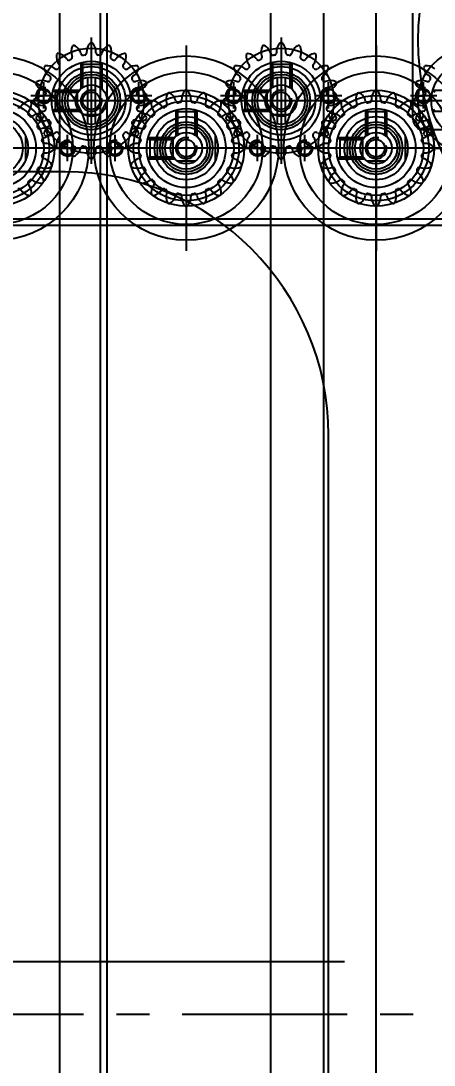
# Model space of a CAD drawing. Header units: inches. Extents: x 0 to 77285, y -118 to 40065.
# Drawn here: x 16804.3 to 16882.6, y 25835.9 to 26034.2 of the extents above; entities that cross this region are included whole.
import ezdxf

# ---------------------------------------------------------------- set-up
doc = ezdxf.new("R2010")
doc.units = ezdxf.units.IN
doc.header["$LTSCALE"] = 5
doc.header["$MEASUREMENT"] = 0
doc.linetypes.add('CENTER', pattern=[2, 1.25, -0.25, 0.25, -0.25])
doc.layers.add('11', color=1, linetype='CENTER')
doc.layers.add('A', color=8, linetype='Continuous')
doc.styles.add('SCI', font='')
doc.styles.get('SCI').set_extended_font_data('Gulim')
doc.dimstyles.new('SCH', dxfattribs={"dimtxt": 2.5, "dimasz": 2, "dimexe": 1.25, "dimexo": 0.625, "dimtad": 1, "dimdec": 8, "dimtxsty": 'SCI', "dimcen": 2.5, "dimclrd": 4, "dimclre": 4, "dimclrt": 7, "dimadec": 8, "dimazin": 2, "dimtfac": 1, "dimtdec": 8, "dimtmove": 0, "dimatfit": 3, "dimfxl": 1, "dimarcsym": 0})

# ---------------------------------------------------------------- blocks, each defined once
blk = doc.blocks.new('A$Cc399747e')
at = {"ltscale": 3}
for p, q in [((471.8, 903.5), (471.8, 95.5)), ((213.79, 281.2), (1040.8, 281.2)), ((213.79, 280), (1040.8, 280)), ((213.79, 280), (1040.8, 280)), ((411.8, 253.5), (411.8, 279.5)), ((447.8, 253.5), (447.8, 279.5)), ((425.3, 269), (425.3, 264)), ((434.3, 269), (434.3, 264)), ((461.3, 269), (461.3, 264)), ((470.3, 269), (470.3, 264)), ((400.8, 266.5), (395.8, 266.5)), ((398.8, 266.5), (424.8, 266.5)), ((427.8, 266.5), (422.8, 266.5)), ((436.8, 266.5), (431.8, 266.5)), ((434.8, 266.5), (460.8, 266.5)), ((463.8, 266.5), (458.8, 266.5)), ((472.8, 266.5), (467.8, 266.5)), ((470.8, 266.5), (496.8, 266.5)), ((429.8, 250), (429.8, 265)), ((465.8, 250), (465.8, 265)), ((306.8, 263), (402.8, 263)), ((404.8, 261), (404.8, 210.2)), ((402.8, 259), (402.8, 254)), ((420.8, 259), (420.8, 254)), ((438.8, 259), (438.8, 254)), ((456.8, 259), (456.8, 254)), ((474.8, 259), (474.8, 254)), ((386.3, 257.5), (401.3, 257.5)), ((405.3, 256.5), (400.3, 256.5)), ((423.3, 256.5), (418.3, 256.5)), ((422.3, 257.5), (437.3, 257.5)), ((441.3, 256.5), (436.3, 256.5)), ((459.3, 256.5), (454.3, 256.5)), ((458.3, 257.5), (473.3, 257.5)), ((477.3, 256.5), (472.3, 256.5))]:
    blk.add_line(p, q, dxfattribs=at)
for p, q in [((421.8, 137), (421.8, 875)), ((411.8, 871.5), (411.8, 140.5)), ((431.8, 140.5), (431.8, 871.5)), ((464.15, 147.5), (464.15, 869.5)), ((462.8, 868.15), (462.8, 148.85)), ((411.8, 247), (411.8, 286)), ((447.8, 247), (447.8, 286)), ((411.8, 254.5), (411.8, 278.5)), ((447.8, 254.5), (447.8, 278.5)), ((406.3, 264.1), (406.3, 268.9)), ((410.14, 269), (413.45, 269)), ((419.03, 268.5), (414.03, 268.5)), ((414.38, 268.15), (414.03, 268.5)), ((414.3, 268.16), (414.3, 264.84)), ((414.38, 268.02), (414.38, 268.15)), ((418.68, 268.15), (414.38, 268.15)), ((417.3, 264.1), (417.3, 268.9)), ((419.03, 268.5), (418.68, 268.15)), ((418.68, 264.85), (418.68, 268.15)), ((429.8, 245.5), (429.8, 269.5)), ((442.3, 264.1), (442.3, 268.9)), ((446.14, 269), (449.45, 269)), ((455.03, 268.5), (450.03, 268.5)), ((450.38, 268.15), (450.03, 268.5)), ((450.3, 268.16), (450.3, 264.84)), ((450.38, 268.02), (450.38, 268.15)), ((454.68, 268.15), (450.38, 268.15)), ((453.3, 264.1), (453.3, 268.9)), ((455.03, 268.5), (454.68, 268.15)), ((454.68, 264.85), (454.68, 268.15)), ((465.8, 245.5), (465.8, 269.5)), ((478.3, 264.1), (478.3, 268.9)), ((392.3, 266.5), (431.3, 266.5)), ((399.8, 266.5), (423.8, 266.5)), ((428.3, 266.5), (467.3, 266.5)), ((435.8, 266.5), (459.8, 266.5)), ((464.3, 266.5), (503.3, 266.5)), ((471.8, 266.5), (495.8, 266.5)), ((409.8, 259.27), (409.8, 264.26)), ((410.15, 263.91), (409.8, 264.26)), ((410.15, 263.91), (410.28, 263.91)), ((410.15, 259.62), (410.15, 263.91)), ((413.32, 263.91), (413.45, 263.91)), ((413.45, 263.91), (413.8, 264.26)), ((413.45, 259.62), (413.45, 263.91)), ((413.8, 259.27), (413.8, 264.26)), ((414.38, 264.85), (414.03, 264.5)), ((419.03, 264.5), (414.03, 264.5)), ((414.38, 264.85), (414.38, 264.98)), ((418.68, 264.85), (414.38, 264.85)), ((419.03, 264.5), (418.68, 264.85)), ((445.8, 259.27), (445.8, 264.26)), ((446.15, 263.91), (445.8, 264.26)), ((446.15, 263.91), (446.28, 263.91)), ((446.15, 259.62), (446.15, 263.91)), ((449.32, 263.91), (449.45, 263.91)), ((449.45, 263.91), (449.8, 264.26)), ((449.45, 259.62), (449.45, 263.91)), ((449.8, 259.27), (449.8, 264.26)), ((450.38, 264.85), (450.03, 264.5)), ((455.03, 264.5), (450.03, 264.5)), ((450.38, 264.85), (450.38, 264.98)), ((454.68, 264.85), (450.38, 264.85)), ((455.03, 264.5), (454.68, 264.85)), ((429.05, 253.06), (429.05, 261.94)), ((429.8, 252), (429.8, 263)), ((430.55, 253.06), (430.55, 261.94)), ((465.05, 253.06), (465.05, 261.94)), ((465.8, 252), (465.8, 263)), ((466.55, 253.06), (466.55, 261.94)), ((431.22, 260.14), (428.37, 260.14)), ((467.22, 260.14), (464.37, 260.14)), ((401.03, 259.5), (396.03, 259.5)), ((401.03, 259.5), (400.68, 259.15)), ((409.8, 259.27), (410.15, 259.62)), ((410.15, 259.62), (413.45, 259.62)), ((413.8, 259.27), (413.45, 259.62)), ((437.03, 259.5), (432.03, 259.5)), ((432.38, 259.15), (432.03, 259.5)), ((432.38, 259.02), (432.38, 259.15)), ((436.68, 259.15), (432.38, 259.15)), ((432.44, 258.92), (432.44, 256.08)), ((437.03, 259.5), (436.68, 259.15)), ((436.68, 255.85), (436.68, 259.15)), ((445.8, 259.27), (446.15, 259.62)), ((446.15, 259.62), (449.45, 259.62)), ((449.8, 259.27), (449.45, 259.62)), ((473.03, 259.5), (468.03, 259.5)), ((468.38, 259.15), (468.03, 259.5)), ((468.38, 259.02), (468.38, 259.15)), ((472.68, 259.15), (468.38, 259.15)), ((468.44, 258.92), (468.44, 256.08)), ((473.03, 259.5), (472.68, 259.15)), ((472.68, 255.85), (472.68, 259.15)), ((381.8, 257.5), (405.8, 257.5)), ((401.03, 255.5), (400.68, 255.85)), ((417.8, 257.5), (441.8, 257.5)), ((424.3, 257.5), (435.3, 257.5)), ((432.38, 255.85), (432.03, 255.5)), ((432.38, 255.85), (432.38, 255.98)), ((436.68, 255.85), (432.38, 255.85)), ((437.03, 255.5), (436.68, 255.85)), ((453.8, 257.5), (477.8, 257.5)), ((460.3, 257.5), (471.3, 257.5)), ((468.38, 255.85), (468.03, 255.5)), ((468.38, 255.85), (468.38, 255.98)), ((472.68, 255.85), (468.38, 255.85)), ((473.03, 255.5), (472.68, 255.85)), ((401.03, 255.5), (396.03, 255.5)), ((427.8, 250.27), (427.8, 255.26)), ((428.15, 254.91), (427.8, 255.26)), ((428.15, 254.91), (428.28, 254.91)), ((428.15, 250.62), (428.15, 254.91)), ((431.32, 254.91), (431.45, 254.91)), ((431.45, 254.91), (431.8, 255.26)), ((431.45, 250.62), (431.45, 254.91)), ((431.8, 250.27), (431.8, 255.26)), ((437.03, 255.5), (432.03, 255.5)), ((463.8, 250.27), (463.8, 255.26)), ((464.15, 254.91), (463.8, 255.26)), ((464.15, 254.91), (464.28, 254.91)), ((464.15, 250.62), (464.15, 254.91)), ((467.32, 254.91), (467.45, 254.91)), ((467.45, 254.91), (467.8, 255.26)), ((467.45, 250.62), (467.45, 254.91)), ((467.8, 250.27), (467.8, 255.26)), ((473.03, 255.5), (468.03, 255.5)), ((427.8, 250.27), (428.15, 250.62)), ((428.15, 250.62), (431.45, 250.62)), ((431.8, 250.27), (431.45, 250.62)), ((463.8, 250.27), (464.15, 250.62)), ((464.15, 250.62), (467.45, 250.62)), ((467.8, 250.27), (467.45, 250.62))]:
    blk.add_line(p, q)
at = {"ltscale": 5}
for p, q in [((420.79, 521), (420.79, 321)), ((417.79, 421), (748.79, 421)), ((470.79, 271), (695.79, 271))]:
    blk.add_line(p, q, dxfattribs=at)
for centre, radius in [((351.8, 246), 52), ((351.8, 246), 52), ((411.8, 266.5), 17.5), ((447.8, 266.5), 17.5), ((483.8, 266.5), 17.5), ((411.8, 266.5), 14.5), ((447.8, 266.5), 14.5), ((483.8, 266.5), 14.5), ((411.8, 266.5), 10), ((447.8, 266.5), 10), ((483.8, 266.5), 10), ((411.8, 266.5), 7.5), ((447.8, 266.5), 7.5), ((483.8, 266.5), 7.5), ((411.8, 266.5), 6), ((447.8, 266.5), 6), ((483.8, 266.5), 6), ((411.8, 266.5), 5), ((411.8, 266.5), 4.5), ((411.8, 266.5), 4), ((447.8, 266.5), 5), ((447.8, 266.5), 4.5), ((447.8, 266.5), 4), ((483.8, 266.5), 5), ((411.8, 266.5), 3), ((411.8, 266.5), 3), ((411.8, 266.5), 1.65), ((447.8, 266.5), 3), ((447.8, 266.5), 3), ((447.8, 266.5), 1.65), ((393.8, 257.5), 10), ((429.8, 257.5), 10), ((465.8, 257.5), 10), ((393.8, 257.5), 7.5), ((429.8, 257.5), 7.5), ((465.8, 257.5), 7.5), ((429.8, 257.5), 5), ((429.8, 257.5), 4.5), ((429.8, 257.5), 4.5), ((465.8, 257.5), 5), ((465.8, 257.5), 4.5), ((465.8, 257.5), 4.5), ((429.8, 257.5), 3), ((429.8, 257.5), 3), ((465.8, 257.5), 3), ((465.8, 257.5), 3), ((429.8, 257.5), 1.65), ((465.8, 257.5), 1.65)]:
    blk.add_circle(centre, radius)
at = {"ltscale": 3}
for centre, radius in [((411.8, 266.5), 11), ((447.8, 266.5), 11), ((483.8, 266.5), 11), ((411.8, 266.5), 9), ((447.8, 266.5), 9), ((483.8, 266.5), 9), ((425.3, 266.5), 1.25), ((434.3, 266.5), 1.25), ((461.3, 266.5), 1.25), ((470.3, 266.5), 1.25), ((429.8, 257.5), 6.5), ((465.8, 257.5), 6.5), ((429.8, 257.5), 5.5), ((465.8, 257.5), 5.5), ((402.8, 256.5), 1.25), ((420.8, 256.5), 1.25), ((438.8, 256.5), 1.25), ((456.8, 256.5), 1.25), ((474.8, 256.5), 1.25)]:
    blk.add_circle(centre, radius, dxfattribs=at)
at = {"ltscale": 5}
blk.add_arc((470.79, 321), 50, 180, 270, dxfattribs=at)
for centre, radius, start, end in [((410.47, 275.8), 2.5, 153.8655, 201.1579), ((411.8, 266.5), 11, 108, 108.9494), ((411.8, 266.5), 11, 107.0506, 108), ((407.4, 274.81), 2.5, 14.8421, 62.1345), ((410.47, 275.6), 0.442, 278.289, 3.1579), ((413.41, 275.76), 2.5, 135.8655, 183.1579), ((411.8, 266.5), 11, 90, 90.9494), ((411.8, 266.5), 11, 89.0506, 90), ((410.19, 275.76), 2.5, 356.8421, 44.1345), ((413.12, 275.6), 0.442, 176.8421, 261.711), ((416.19, 274.81), 2.5, 117.8655, 165.1579), ((411.8, 266.5), 11, 72, 72.9494), ((411.8, 266.5), 11, 71.0506, 72), ((413.12, 275.8), 2.5, 338.8421, 26.1345), ((446.47, 275.8), 2.5, 153.8655, 201.1579), ((447.8, 266.5), 11, 108, 108.9494), ((447.8, 266.5), 11, 107.0506, 108), ((443.4, 274.81), 2.5, 14.8421, 62.1345), ((446.47, 275.6), 0.442, 278.289, 3.1579), ((449.41, 275.76), 2.5, 135.8655, 183.1579), ((447.8, 266.5), 11, 90, 90.9494), ((447.8, 266.5), 11, 89.0506, 90), ((446.19, 275.76), 2.5, 356.8421, 44.1345), ((449.12, 275.6), 0.442, 176.8421, 261.711), ((452.19, 274.81), 2.5, 117.8655, 165.1579), ((447.8, 266.5), 11, 72, 72.9494), ((447.8, 266.5), 11, 71.0506, 72), ((449.12, 275.8), 2.5, 338.8421, 26.1345), ((407.66, 274.94), 2.5, 171.8655, 219.1579), ((411.8, 266.5), 11, 126, 126.9494), ((411.8, 266.5), 11, 125.0506, 126), ((405.05, 273.04), 2.5, 32.8421, 80.1345), ((407.52, 274.64), 0.442, 212.8421, 297.711), ((411.8, 266.5), 8.75, 117, 117.711), ((411.8, 266.5), 8.75, 116.289, 117), ((407.73, 274.74), 0.442, 296.289, 21.1579), ((410.25, 275.56), 0.442, 194.8421, 279.711), ((411.8, 266.5), 8.75, 99, 99.711), ((411.8, 266.5), 8.75, 98.289, 99), ((411.8, 266.5), 8.75, 81, 81.711), ((411.8, 266.5), 8.75, 80.289, 81), ((413.35, 275.56), 0.442, 260.289, 345.1579), ((415.87, 274.74), 0.442, 158.8421, 243.711), ((411.8, 266.5), 8.75, 63, 63.711), ((411.8, 266.5), 8.75, 62.289, 63), ((416.07, 274.64), 0.442, 242.289, 327.1579), ((418.54, 273.04), 2.5, 99.8655, 147.1579), ((415.93, 274.94), 2.5, 320.8421, 8.1345), ((411.8, 266.5), 11, 54, 54.9494), ((411.8, 266.5), 11, 53.0506, 54), ((443.66, 274.94), 2.5, 171.8655, 219.1579), ((447.8, 266.5), 11, 126, 126.9494), ((447.8, 266.5), 11, 125.0506, 126), ((441.05, 273.04), 2.5, 32.8421, 80.1345), ((443.52, 274.64), 0.442, 212.8421, 297.711), ((447.8, 266.5), 8.75, 117, 117.711), ((447.8, 266.5), 8.75, 116.289, 117), ((443.73, 274.74), 0.442, 296.289, 21.1579), ((446.25, 275.56), 0.442, 194.8421, 279.711), ((447.8, 266.5), 8.75, 99, 99.711), ((447.8, 266.5), 8.75, 98.289, 99), ((447.8, 266.5), 8.75, 81, 81.711), ((447.8, 266.5), 8.75, 80.289, 81), ((449.35, 275.56), 0.442, 260.289, 345.1579), ((451.87, 274.74), 0.442, 158.8421, 243.711), ((447.8, 266.5), 8.75, 63, 63.711), ((447.8, 266.5), 8.75, 62.289, 63), ((452.07, 274.64), 0.442, 242.289, 327.1579), ((454.54, 273.04), 2.5, 99.8655, 147.1579), ((451.93, 274.94), 2.5, 320.8421, 8.1345), ((447.8, 266.5), 11, 54, 54.9494), ((447.8, 266.5), 11, 53.0506, 54), ((479.66, 274.94), 2.5, 171.8655, 219.1579), ((483.8, 266.5), 11, 126, 126.9494), ((483.8, 266.5), 11, 125.0506, 126), ((477.05, 273.04), 2.5, 32.8421, 80.1345), ((479.52, 274.64), 0.442, 212.8421, 297.711), ((411.8, 266.5), 11, 144, 144.9494), ((405.26, 273.25), 2.5, 189.8655, 237.1579), ((411.8, 266.5), 11, 143.0506, 144), ((403.36, 270.64), 2.5, 50.8421, 98.1345), ((405.22, 272.92), 0.442, 230.8421, 315.711), ((411.8, 266.5), 8.75, 135, 135.711), ((411.8, 266.5), 8.75, 134.289, 135), ((405.38, 273.08), 0.442, 314.289, 39.1579), ((418.22, 273.08), 0.442, 140.8421, 225.711), ((411.8, 266.5), 8.75, 45, 45.711), ((411.8, 266.5), 8.75, 44.289, 45), ((418.38, 272.92), 0.442, 224.289, 309.1579), ((420.23, 270.64), 2.5, 81.8655, 129.1579), ((418.34, 273.25), 2.5, 302.8421, 350.1345), ((411.8, 266.5), 11, 36, 36.9494), ((411.8, 266.5), 11, 35.0506, 36), ((447.8, 266.5), 11, 144, 144.9494), ((441.26, 273.25), 2.5, 189.8655, 237.1579), ((447.8, 266.5), 11, 143.0506, 144), ((439.36, 270.64), 2.5, 50.8421, 98.1345), ((441.22, 272.92), 0.442, 230.8421, 315.711), ((447.8, 266.5), 8.75, 135, 135.711), ((447.8, 266.5), 8.75, 134.289, 135), ((441.38, 273.08), 0.442, 314.289, 39.1579), ((454.22, 273.08), 0.442, 140.8421, 225.711), ((447.8, 266.5), 8.75, 45, 45.711), ((447.8, 266.5), 8.75, 44.289, 45), ((454.38, 272.92), 0.442, 224.289, 309.1579), ((456.23, 270.64), 2.5, 81.8655, 129.1579), ((454.34, 273.25), 2.5, 302.8421, 350.1345), ((447.8, 266.5), 11, 36, 36.9494), ((447.8, 266.5), 11, 35.0506, 36), ((483.8, 266.5), 11, 144, 144.9494), ((477.26, 273.25), 2.5, 189.8655, 237.1579), ((483.8, 266.5), 11, 143.0506, 144), ((475.36, 270.64), 2.5, 50.8421, 98.1345), ((477.22, 272.92), 0.442, 230.8421, 315.711), ((483.8, 266.5), 8.75, 135, 135.711), ((483.8, 266.5), 8.75, 134.289, 135), ((477.38, 273.08), 0.442, 314.289, 39.1579), ((411.8, 266.5), 11, 162, 162.9494), ((403.49, 270.89), 2.5, 207.8655, 255.1579), ((411.8, 266.5), 11, 161.0506, 162), ((402.49, 267.83), 2.5, 68.8421, 116.1345), ((403.56, 270.57), 0.442, 248.8421, 333.711), ((403.66, 270.77), 0.442, 332.289, 57.1579), ((411.8, 266.5), 8.75, 153, 153.711), ((411.8, 266.5), 8.75, 152.289, 153), ((419.93, 270.77), 0.442, 122.8421, 207.711), ((411.8, 266.5), 8.75, 27, 27.711), ((411.8, 266.5), 8.75, 26.289, 27), ((420.04, 270.57), 0.442, 206.289, 291.1579), ((421.1, 267.83), 2.5, 63.8655, 111.1579), ((420.1, 270.89), 2.5, 284.8421, 332.1345), ((411.8, 266.5), 11, 18, 18.9494), ((411.8, 266.5), 11, 17.0506, 18), ((447.8, 266.5), 11, 162, 162.9494), ((439.49, 270.89), 2.5, 207.8655, 255.1579), ((447.8, 266.5), 11, 161.0506, 162), ((438.49, 267.83), 2.5, 68.8421, 116.1345), ((439.56, 270.57), 0.442, 248.8421, 333.711), ((439.66, 270.77), 0.442, 332.289, 57.1579), ((447.8, 266.5), 8.75, 153, 153.711), ((447.8, 266.5), 8.75, 152.289, 153), ((455.93, 270.77), 0.442, 122.8421, 207.711), ((447.8, 266.5), 8.75, 27, 27.711), ((447.8, 266.5), 8.75, 26.289, 27), ((456.04, 270.57), 0.442, 206.289, 291.1579), ((457.1, 267.83), 2.5, 63.8655, 111.1579), ((456.1, 270.89), 2.5, 284.8421, 332.1345), ((447.8, 266.5), 11, 18, 18.9494), ((447.8, 266.5), 11, 17.0506, 18), ((483.8, 266.5), 11, 162, 162.9494), ((475.49, 270.89), 2.5, 207.8655, 255.1579), ((483.8, 266.5), 11, 161.0506, 162), ((474.49, 267.83), 2.5, 68.8421, 116.1345), ((475.56, 270.57), 0.442, 248.8421, 333.711), ((475.66, 270.77), 0.442, 332.289, 57.1579), ((483.8, 266.5), 8.75, 153, 153.711), ((483.8, 266.5), 8.75, 152.289, 153), ((402.7, 267.83), 0.442, 266.8421, 351.711), ((402.74, 268.05), 0.442, 350.289, 75.1579), ((411.8, 266.5), 8.75, 171, 171.711), ((411.8, 266.5), 8.75, 170.289, 171), ((411.8, 266.5), 2, 255, 195), ((420.86, 268.05), 0.442, 104.8421, 189.711), ((411.8, 266.5), 8.75, 9, 9.711), ((411.8, 266.5), 8.75, 8.289, 9), ((420.89, 267.83), 0.442, 188.289, 273.1579), ((428.47, 266.8), 2.5, 153.8655, 201.1579), ((429.8, 257.5), 11, 108, 108.9494), ((429.8, 257.5), 11, 107.0506, 108), ((425.4, 265.81), 2.5, 14.8421, 62.1345), ((431.41, 266.76), 2.5, 135.8655, 183.1579), ((429.8, 257.5), 11, 90, 90.9494), ((429.8, 257.5), 11, 89.0506, 90), ((428.19, 266.76), 2.5, 356.8421, 44.1345), ((434.19, 265.81), 2.5, 117.8655, 165.1579), ((429.8, 257.5), 11, 72, 72.9494), ((429.8, 257.5), 11, 71.0506, 72), ((431.12, 266.8), 2.5, 338.8421, 26.1345), ((438.7, 267.83), 0.442, 266.8421, 351.711), ((438.74, 268.05), 0.442, 350.289, 75.1579), ((447.8, 266.5), 8.75, 171, 171.711), ((447.8, 266.5), 8.75, 170.289, 171), ((447.8, 266.5), 2, 255, 195), ((456.86, 268.05), 0.442, 104.8421, 189.711), ((447.8, 266.5), 8.75, 9, 9.711), ((447.8, 266.5), 8.75, 8.289, 9), ((456.89, 267.83), 0.442, 188.289, 273.1579), ((464.47, 266.8), 2.5, 153.8655, 201.1579), ((465.8, 257.5), 11, 108, 108.9494), ((465.8, 257.5), 11, 107.0506, 108), ((461.4, 265.81), 2.5, 14.8421, 62.1345), ((467.41, 266.76), 2.5, 135.8655, 183.1579), ((465.8, 257.5), 11, 90, 90.9494), ((465.8, 257.5), 11, 89.0506, 90), ((464.19, 266.76), 2.5, 356.8421, 44.1345), ((470.19, 265.81), 2.5, 117.8655, 165.1579), ((465.8, 257.5), 11, 72, 72.9494), ((465.8, 257.5), 11, 71.0506, 72), ((467.12, 266.8), 2.5, 338.8421, 26.1345), ((474.7, 267.83), 0.442, 266.8421, 351.711), ((474.74, 268.05), 0.442, 350.289, 75.1579), ((483.8, 266.5), 8.75, 171, 171.711), ((483.8, 266.5), 8.75, 170.289, 171), ((402.54, 264.89), 2.5, 86.8421, 134.1345), ((411.8, 266.5), 11, 179.0506, 180), ((411.8, 266.5), 11, 180, 180.9494), ((402.54, 268.11), 2.5, 225.8655, 273.1579), ((421.05, 264.89), 2.5, 45.8655, 93.1579), ((421.05, 268.11), 2.5, 266.8421, 314.1345), ((411.8, 266.5), 11, 360, 0.9494), ((411.8, 266.5), 11, 359.0506, 0), ((425.66, 265.94), 2.5, 171.8655, 219.1579), ((429.8, 257.5), 11, 126, 126.9494), ((429.8, 257.5), 11, 125.0506, 126), ((423.05, 264.04), 2.5, 32.8421, 80.1345), ((425.73, 265.74), 0.442, 296.289, 21.1579), ((428.25, 266.56), 0.442, 194.8421, 279.711), ((429.8, 257.5), 8.75, 99, 99.711), ((429.8, 257.5), 8.75, 98.289, 99), ((428.47, 266.6), 0.442, 278.289, 3.1579), ((431.12, 266.6), 0.442, 176.8421, 261.711), ((429.8, 257.5), 8.75, 81, 81.711), ((429.8, 257.5), 8.75, 80.289, 81), ((431.35, 266.56), 0.442, 260.289, 345.1579), ((433.87, 265.74), 0.442, 158.8421, 243.711), ((436.54, 264.04), 2.5, 99.8655, 147.1579), ((433.93, 265.94), 2.5, 320.8421, 8.1345), ((429.8, 257.5), 11, 54, 54.9494), ((429.8, 257.5), 11, 53.0506, 54), ((438.54, 264.89), 2.5, 86.8421, 134.1345), ((447.8, 266.5), 11, 179.0506, 180), ((447.8, 266.5), 11, 180, 180.9494), ((438.54, 268.11), 2.5, 225.8655, 273.1579), ((457.05, 264.89), 2.5, 45.8655, 93.1579), ((457.05, 268.11), 2.5, 266.8421, 314.1345), ((447.8, 266.5), 11, 360, 0.9494), ((447.8, 266.5), 11, 359.0506, 0), ((461.66, 265.94), 2.5, 171.8655, 219.1579), ((465.8, 257.5), 11, 126, 126.9494), ((465.8, 257.5), 11, 125.0506, 126), ((459.05, 264.04), 2.5, 32.8421, 80.1345), ((461.73, 265.74), 0.442, 296.289, 21.1579), ((464.25, 266.56), 0.442, 194.8421, 279.711), ((465.8, 257.5), 8.75, 99, 99.711), ((465.8, 257.5), 8.75, 98.289, 99), ((464.47, 266.6), 0.442, 278.289, 3.1579), ((467.12, 266.6), 0.442, 176.8421, 261.711), ((465.8, 257.5), 8.75, 81, 81.711), ((465.8, 257.5), 8.75, 80.289, 81), ((467.35, 266.56), 0.442, 260.289, 345.1579), ((469.87, 265.74), 0.442, 158.8421, 243.711), ((472.54, 264.04), 2.5, 99.8655, 147.1579), ((469.93, 265.94), 2.5, 320.8421, 8.1345), ((465.8, 257.5), 11, 54, 54.9494), ((465.8, 257.5), 11, 53.0506, 54), ((474.54, 264.89), 2.5, 86.8421, 134.1345), ((483.8, 266.5), 11, 179.0506, 180), ((483.8, 266.5), 11, 180, 180.9494), ((474.54, 268.11), 2.5, 225.8655, 273.1579), ((402.23, 261.64), 2.5, 81.8655, 129.1579), ((403.49, 262.11), 2.5, 104.8421, 152.1345), ((400.34, 264.25), 2.5, 302.8421, 350.1345), ((393.8, 257.5), 11, 36, 36.9494), ((402.7, 265.17), 0.442, 8.289, 93.1579), ((393.8, 257.5), 11, 35.0506, 36), ((402.74, 264.95), 0.442, 284.8421, 9.711), ((411.8, 266.5), 8.75, 188.289, 189), ((411.8, 266.5), 8.75, 189, 189.711), ((411.8, 266.5), 8.75, 350.289, 351), ((420.86, 264.95), 0.442, 170.289, 255.1579), ((411.8, 266.5), 8.75, 351, 351.711), ((420.89, 265.17), 0.442, 86.8421, 171.711), ((420.1, 262.11), 2.5, 27.8655, 75.1579), ((429.8, 257.5), 11, 144, 144.9494), ((423.26, 264.25), 2.5, 189.8655, 237.1579), ((429.8, 257.5), 11, 143.0506, 144), ((421.36, 261.64), 2.5, 50.8421, 98.1345), ((429.8, 257.5), 8.75, 134.289, 135), ((423.38, 264.08), 0.442, 314.289, 39.1579), ((425.52, 265.64), 0.442, 212.8421, 297.711), ((429.8, 257.5), 8.75, 117, 117.711), ((429.8, 257.5), 8.75, 116.289, 117), ((429.8, 257.5), 8.75, 63, 63.711), ((429.8, 257.5), 8.75, 62.289, 63), ((434.07, 265.64), 0.442, 242.289, 327.1579), ((436.22, 264.08), 0.442, 140.8421, 225.711), ((429.8, 257.5), 8.75, 45, 45.711), ((438.23, 261.64), 2.5, 81.8655, 129.1579), ((439.49, 262.11), 2.5, 104.8421, 152.1345), ((436.34, 264.25), 2.5, 302.8421, 350.1345), ((429.8, 257.5), 11, 36, 36.9494), ((438.7, 265.17), 0.442, 8.289, 93.1579), ((429.8, 257.5), 11, 35.0506, 36), ((438.74, 264.95), 0.442, 284.8421, 9.711), ((447.8, 266.5), 8.75, 188.289, 189), ((447.8, 266.5), 8.75, 189, 189.711), ((447.8, 266.5), 8.75, 350.289, 351), ((456.86, 264.95), 0.442, 170.289, 255.1579), ((447.8, 266.5), 8.75, 351, 351.711), ((456.89, 265.17), 0.442, 86.8421, 171.711), ((456.1, 262.11), 2.5, 27.8655, 75.1579), ((465.8, 257.5), 11, 144, 144.9494), ((459.26, 264.25), 2.5, 189.8655, 237.1579), ((465.8, 257.5), 11, 143.0506, 144), ((457.36, 261.64), 2.5, 50.8421, 98.1345), ((465.8, 257.5), 8.75, 134.289, 135), ((459.38, 264.08), 0.442, 314.289, 39.1579), ((461.52, 265.64), 0.442, 212.8421, 297.711), ((465.8, 257.5), 8.75, 117, 117.711), ((465.8, 257.5), 8.75, 116.289, 117), ((465.8, 257.5), 8.75, 63, 63.711), ((465.8, 257.5), 8.75, 62.289, 63), ((470.07, 265.64), 0.442, 242.289, 327.1579), ((472.22, 264.08), 0.442, 140.8421, 225.711), ((465.8, 257.5), 8.75, 45, 45.711), ((474.23, 261.64), 2.5, 81.8655, 129.1579), ((475.49, 262.11), 2.5, 104.8421, 152.1345), ((472.34, 264.25), 2.5, 302.8421, 350.1345), ((465.8, 257.5), 11, 36, 36.9494), ((474.7, 265.17), 0.442, 8.289, 93.1579), ((465.8, 257.5), 11, 35.0506, 36), ((474.74, 264.95), 0.442, 284.8421, 9.711), ((483.8, 266.5), 8.75, 188.289, 189), ((483.8, 266.5), 8.75, 189, 189.711), ((411.8, 266.5), 11, 197.0506, 198), ((411.8, 266.5), 11, 198, 198.9494), ((402.49, 265.17), 2.5, 243.8655, 291.1579), ((401.93, 261.77), 0.442, 122.8421, 207.711), ((405.26, 259.75), 2.5, 122.8421, 170.1345), ((403.56, 262.43), 0.442, 26.289, 111.1579), ((403.66, 262.23), 0.442, 302.8421, 27.711), ((411.8, 266.5), 8.75, 206.289, 207), ((411.8, 266.5), 8.75, 207, 207.711), ((419.93, 262.23), 0.442, 152.289, 237.1579), ((411.8, 266.5), 8.75, 332.289, 333), ((411.8, 266.5), 8.75, 333, 333.711), ((420.04, 262.43), 0.442, 68.8421, 153.711), ((418.34, 259.75), 2.5, 9.8655, 57.1579), ((421.1, 265.17), 2.5, 248.8421, 296.1345), ((421.66, 261.77), 0.442, 332.289, 57.1579), ((411.8, 266.5), 11, 341.0506, 342), ((411.8, 266.5), 11, 342, 342.9494), ((423.22, 263.92), 0.442, 230.8421, 315.711), ((429.8, 257.5), 8.75, 135, 135.711), ((429.8, 257.5), 8.75, 44.289, 45), ((436.38, 263.92), 0.442, 224.289, 309.1579), ((447.8, 266.5), 11, 197.0506, 198), ((447.8, 266.5), 11, 198, 198.9494), ((438.49, 265.17), 2.5, 243.8655, 291.1579), ((437.93, 261.77), 0.442, 122.8421, 207.711), ((441.26, 259.75), 2.5, 122.8421, 170.1345), ((439.56, 262.43), 0.442, 26.289, 111.1579), ((439.66, 262.23), 0.442, 302.8421, 27.711), ((447.8, 266.5), 8.75, 206.289, 207), ((447.8, 266.5), 8.75, 207, 207.711), ((455.93, 262.23), 0.442, 152.289, 237.1579), ((447.8, 266.5), 8.75, 332.289, 333), ((447.8, 266.5), 8.75, 333, 333.711), ((456.04, 262.43), 0.442, 68.8421, 153.711), ((454.34, 259.75), 2.5, 9.8655, 57.1579), ((457.1, 265.17), 2.5, 248.8421, 296.1345), ((457.66, 261.77), 0.442, 332.289, 57.1579), ((447.8, 266.5), 11, 341.0506, 342), ((447.8, 266.5), 11, 342, 342.9494), ((459.22, 263.92), 0.442, 230.8421, 315.711), ((465.8, 257.5), 8.75, 135, 135.711), ((465.8, 257.5), 8.75, 44.289, 45), ((472.38, 263.92), 0.442, 224.289, 309.1579), ((483.8, 266.5), 11, 197.0506, 198), ((483.8, 266.5), 11, 198, 198.9494), ((474.49, 265.17), 2.5, 243.8655, 291.1579), ((473.93, 261.77), 0.442, 122.8421, 207.711), ((477.26, 259.75), 2.5, 122.8421, 170.1345), ((475.56, 262.43), 0.442, 26.289, 111.1579), ((475.66, 262.23), 0.442, 302.8421, 27.711), ((483.8, 266.5), 8.75, 206.289, 207), ((483.8, 266.5), 8.75, 207, 207.711), ((393.8, 257.5), 8.75, 27, 27.711), ((393.8, 257.5), 8.75, 26.289, 27), ((402.04, 261.57), 0.442, 206.289, 291.1579), ((403.1, 258.83), 2.5, 63.8655, 111.1579), ((402.1, 261.89), 2.5, 284.8421, 332.1345), ((411.8, 266.5), 11, 215.0506, 216), ((411.8, 266.5), 11, 216, 216.9494), ((403.36, 262.36), 2.5, 261.8655, 309.1579), ((393.8, 257.5), 11, 18, 18.9494), ((393.8, 257.5), 11, 17.0506, 18), ((405.22, 260.08), 0.442, 44.289, 129.1579), ((411.8, 266.5), 8.75, 224.289, 225), ((411.8, 266.5), 8.75, 225, 225.711), ((405.38, 259.92), 0.442, 320.8421, 45.711), ((418.22, 259.92), 0.442, 134.289, 219.1579), ((411.8, 266.5), 8.75, 314.289, 315), ((411.8, 266.5), 8.75, 315, 315.711), ((418.38, 260.08), 0.442, 50.8421, 135.711), ((420.23, 262.36), 2.5, 230.8421, 278.1345), ((429.8, 257.5), 11, 162, 162.9494), ((421.49, 261.89), 2.5, 207.8655, 255.1579), ((429.8, 257.5), 11, 161.0506, 162), ((420.49, 258.83), 2.5, 68.8421, 116.1345), ((411.8, 266.5), 11, 323.0506, 324), ((411.8, 266.5), 11, 324, 324.9494), ((421.56, 261.57), 0.442, 248.8421, 333.711), ((429.8, 257.5), 8.75, 153, 153.711), ((429.8, 257.5), 8.75, 152.289, 153), ((429.8, 257.5), 8.75, 27, 27.711), ((429.8, 257.5), 8.75, 26.289, 27), ((438.04, 261.57), 0.442, 206.289, 291.1579), ((439.1, 258.83), 2.5, 63.8655, 111.1579), ((438.1, 261.89), 2.5, 284.8421, 332.1345), ((447.8, 266.5), 11, 215.0506, 216), ((447.8, 266.5), 11, 216, 216.9494), ((439.36, 262.36), 2.5, 261.8655, 309.1579), ((429.8, 257.5), 11, 18, 18.9494), ((429.8, 257.5), 11, 17.0506, 18), ((441.22, 260.08), 0.442, 44.289, 129.1579), ((447.8, 266.5), 8.75, 224.289, 225), ((447.8, 266.5), 8.75, 225, 225.711), ((441.38, 259.92), 0.442, 320.8421, 45.711), ((454.22, 259.92), 0.442, 134.289, 219.1579), ((447.8, 266.5), 8.75, 314.289, 315), ((447.8, 266.5), 8.75, 315, 315.711), ((454.38, 260.08), 0.442, 50.8421, 135.711), ((456.23, 262.36), 2.5, 230.8421, 278.1345), ((465.8, 257.5), 11, 162, 162.9494), ((457.49, 261.89), 2.5, 207.8655, 255.1579), ((465.8, 257.5), 11, 161.0506, 162), ((456.49, 258.83), 2.5, 68.8421, 116.1345), ((447.8, 266.5), 11, 323.0506, 324), ((447.8, 266.5), 11, 324, 324.9494), ((457.56, 261.57), 0.442, 248.8421, 333.711), ((465.8, 257.5), 8.75, 153, 153.711), ((465.8, 257.5), 8.75, 152.289, 153), ((465.8, 257.5), 8.75, 27, 27.711), ((465.8, 257.5), 8.75, 26.289, 27), ((474.04, 261.57), 0.442, 206.289, 291.1579), ((475.1, 258.83), 2.5, 63.8655, 111.1579), ((474.1, 261.89), 2.5, 284.8421, 332.1345), ((483.8, 266.5), 11, 215.0506, 216), ((483.8, 266.5), 11, 216, 216.9494), ((475.36, 262.36), 2.5, 261.8655, 309.1579), ((465.8, 257.5), 11, 18, 18.9494), ((465.8, 257.5), 11, 17.0506, 18), ((477.22, 260.08), 0.442, 44.289, 129.1579), ((483.8, 266.5), 8.75, 224.289, 225), ((483.8, 266.5), 8.75, 225, 225.711), ((477.38, 259.92), 0.442, 320.8421, 45.711), ((402.86, 259.05), 0.442, 104.8421, 189.711), ((393.8, 257.5), 8.75, 9, 9.711), ((393.8, 257.5), 8.75, 8.289, 9), ((402.89, 258.83), 0.442, 188.289, 273.1579), ((403.05, 255.89), 2.5, 45.8655, 93.1579), ((407.66, 258.06), 2.5, 140.8421, 188.1345), ((405.05, 259.96), 2.5, 279.8655, 327.1579), ((407.52, 258.36), 0.442, 62.289, 147.1579), ((411.8, 266.5), 8.75, 242.289, 243), ((411.8, 266.5), 8.75, 243, 243.711), ((407.73, 258.26), 0.442, 338.8421, 63.711), ((410.47, 257.2), 2.5, 158.8421, 206.1345), ((410.25, 257.44), 0.442, 80.289, 165.1579), ((411.8, 266.5), 8.75, 260.289, 261), ((411.8, 266.5), 8.75, 261, 261.711), ((410.47, 257.4), 0.442, 356.8421, 81.711), ((413.12, 257.4), 0.442, 98.289, 183.1579), ((411.8, 266.5), 8.75, 278.289, 279), ((411.8, 266.5), 8.75, 279, 279.711), ((413.35, 257.44), 0.442, 14.8421, 99.711), ((413.12, 257.2), 2.5, 333.8655, 21.1579), ((415.87, 258.26), 0.442, 116.289, 201.1579), ((411.8, 266.5), 8.75, 296.289, 297), ((411.8, 266.5), 8.75, 297, 297.711), ((416.07, 258.36), 0.442, 32.8421, 117.711), ((418.54, 259.96), 2.5, 212.8421, 260.1345), ((415.93, 258.06), 2.5, 351.8655, 39.1579), ((420.54, 255.89), 2.5, 86.8421, 134.1345), ((420.7, 258.83), 0.442, 266.8421, 351.711), ((420.74, 259.05), 0.442, 350.289, 75.1579), ((429.8, 257.5), 8.75, 171, 171.711), ((429.8, 257.5), 8.75, 170.289, 171), ((429.8, 257.5), 2, 255, 195), ((438.86, 259.05), 0.442, 104.8421, 189.711), ((429.8, 257.5), 8.75, 9, 9.711), ((429.8, 257.5), 8.75, 8.289, 9), ((438.89, 258.83), 0.442, 188.289, 273.1579), ((439.05, 255.89), 2.5, 45.8655, 93.1579), ((443.66, 258.06), 2.5, 140.8421, 188.1345), ((441.05, 259.96), 2.5, 279.8655, 327.1579), ((443.52, 258.36), 0.442, 62.289, 147.1579), ((447.8, 266.5), 8.75, 242.289, 243), ((447.8, 266.5), 8.75, 243, 243.711), ((443.73, 258.26), 0.442, 338.8421, 63.711), ((446.47, 257.2), 2.5, 158.8421, 206.1345), ((446.25, 257.44), 0.442, 80.289, 165.1579), ((447.8, 266.5), 8.75, 260.289, 261), ((447.8, 266.5), 8.75, 261, 261.711), ((446.47, 257.4), 0.442, 356.8421, 81.711), ((449.12, 257.4), 0.442, 98.289, 183.1579), ((447.8, 266.5), 8.75, 278.289, 279), ((447.8, 266.5), 8.75, 279, 279.711), ((449.35, 257.44), 0.442, 14.8421, 99.711), ((449.12, 257.2), 2.5, 333.8655, 21.1579), ((451.87, 258.26), 0.442, 116.289, 201.1579), ((447.8, 266.5), 8.75, 296.289, 297), ((447.8, 266.5), 8.75, 297, 297.711), ((452.07, 258.36), 0.442, 32.8421, 117.711), ((454.54, 259.96), 2.5, 212.8421, 260.1345), ((451.93, 258.06), 2.5, 351.8655, 39.1579), ((456.54, 255.89), 2.5, 86.8421, 134.1345), ((456.7, 258.83), 0.442, 266.8421, 351.711), ((456.74, 259.05), 0.442, 350.289, 75.1579), ((465.8, 257.5), 8.75, 171, 171.711), ((465.8, 257.5), 8.75, 170.289, 171), ((465.8, 257.5), 2, 255, 195), ((474.86, 259.05), 0.442, 104.8421, 189.711), ((465.8, 257.5), 8.75, 9, 9.711), ((465.8, 257.5), 8.75, 8.289, 9), ((474.89, 258.83), 0.442, 188.289, 273.1579), ((475.05, 255.89), 2.5, 45.8655, 93.1579), ((479.66, 258.06), 2.5, 140.8421, 188.1345), ((477.05, 259.96), 2.5, 279.8655, 327.1579), ((479.52, 258.36), 0.442, 62.289, 147.1579), ((393.8, 257.5), 8.75, 350.289, 351), ((402.86, 255.95), 0.442, 170.289, 255.1579), ((393.8, 257.5), 8.75, 351, 351.711), ((402.89, 256.17), 0.442, 86.8421, 171.711), ((403.05, 259.11), 2.5, 266.8421, 314.1345), ((393.8, 257.5), 11, 360, 0.9494), ((393.8, 257.5), 11, 359.0506, 0), ((411.8, 266.5), 11, 233.0506, 234), ((411.8, 266.5), 11, 234, 234.9494), ((411.8, 266.5), 11, 251.0506, 252), ((411.8, 266.5), 11, 252, 252.9494), ((407.4, 258.19), 2.5, 297.8655, 345.1579), ((413.41, 257.24), 2.5, 176.8421, 224.1345), ((410.19, 257.24), 2.5, 315.8655, 3.1579), ((416.19, 258.19), 2.5, 194.8421, 242.1345), ((411.8, 266.5), 11, 287.0506, 288), ((411.8, 266.5), 11, 288, 288.9494), ((411.8, 266.5), 11, 305.0506, 306), ((411.8, 266.5), 11, 306, 306.9494), ((429.8, 257.5), 11, 179.0506, 180), ((429.8, 257.5), 11, 180, 180.9494), ((420.54, 259.11), 2.5, 225.8655, 273.1579), ((420.7, 256.17), 0.442, 8.289, 93.1579), ((420.74, 255.95), 0.442, 284.8421, 9.711), ((429.8, 257.5), 8.75, 188.289, 189), ((429.8, 257.5), 8.75, 189, 189.711), ((429.8, 257.5), 8.75, 350.289, 351), ((438.86, 255.95), 0.442, 170.289, 255.1579), ((429.8, 257.5), 8.75, 351, 351.711), ((438.89, 256.17), 0.442, 86.8421, 171.711), ((439.05, 259.11), 2.5, 266.8421, 314.1345), ((429.8, 257.5), 11, 360, 0.9494), ((429.8, 257.5), 11, 359.0506, 0), ((447.8, 266.5), 11, 233.0506, 234), ((447.8, 266.5), 11, 234, 234.9494), ((447.8, 266.5), 11, 251.0506, 252), ((447.8, 266.5), 11, 252, 252.9494), ((443.4, 258.19), 2.5, 297.8655, 345.1579), ((449.41, 257.24), 2.5, 176.8421, 224.1345), ((446.19, 257.24), 2.5, 315.8655, 3.1579), ((452.19, 258.19), 2.5, 194.8421, 242.1345), ((447.8, 266.5), 11, 287.0506, 288), ((447.8, 266.5), 11, 288, 288.9494), ((447.8, 266.5), 11, 305.0506, 306), ((447.8, 266.5), 11, 306, 306.9494), ((465.8, 257.5), 11, 179.0506, 180), ((465.8, 257.5), 11, 180, 180.9494), ((456.54, 259.11), 2.5, 225.8655, 273.1579), ((456.7, 256.17), 0.442, 8.289, 93.1579), ((456.74, 255.95), 0.442, 284.8421, 9.711), ((465.8, 257.5), 8.75, 188.289, 189), ((465.8, 257.5), 8.75, 189, 189.711), ((465.8, 257.5), 8.75, 350.289, 351), ((474.86, 255.95), 0.442, 170.289, 255.1579), ((465.8, 257.5), 8.75, 351, 351.711), ((474.89, 256.17), 0.442, 86.8421, 171.711), ((475.05, 259.11), 2.5, 266.8421, 314.1345), ((465.8, 257.5), 11, 360, 0.9494), ((465.8, 257.5), 11, 359.0506, 0), ((483.8, 266.5), 11, 233.0506, 234), ((483.8, 266.5), 11, 234, 234.9494), ((402.04, 253.43), 0.442, 68.8421, 153.711), ((403.1, 256.17), 2.5, 248.8421, 296.1345), ((402.1, 253.11), 2.5, 27.8655, 75.1579), ((393.8, 257.5), 11, 341.0506, 342), ((393.8, 257.5), 11, 342, 342.9494), ((411.8, 266.5), 11, 269.0506, 270), ((411.8, 266.5), 11, 270, 270.9494), ((421.49, 253.11), 2.5, 104.8421, 152.1345), ((429.8, 257.5), 11, 197.0506, 198), ((429.8, 257.5), 11, 198, 198.9494), ((420.49, 256.17), 2.5, 243.8655, 291.1579), ((421.56, 253.43), 0.442, 26.289, 111.1579), ((438.04, 253.43), 0.442, 68.8421, 153.711), ((439.1, 256.17), 2.5, 248.8421, 296.1345), ((438.1, 253.11), 2.5, 27.8655, 75.1579), ((429.8, 257.5), 11, 341.0506, 342), ((429.8, 257.5), 11, 342, 342.9494), ((447.8, 266.5), 11, 269.0506, 270), ((447.8, 266.5), 11, 270, 270.9494), ((457.49, 253.11), 2.5, 104.8421, 152.1345), ((465.8, 257.5), 11, 197.0506, 198), ((465.8, 257.5), 11, 198, 198.9494), ((456.49, 256.17), 2.5, 243.8655, 291.1579), ((457.56, 253.43), 0.442, 26.289, 111.1579), ((474.04, 253.43), 0.442, 68.8421, 153.711), ((475.1, 256.17), 2.5, 248.8421, 296.1345), ((474.1, 253.11), 2.5, 27.8655, 75.1579), ((465.8, 257.5), 11, 341.0506, 342), ((465.8, 257.5), 11, 342, 342.9494), ((401.93, 253.23), 0.442, 152.289, 237.1579), ((393.8, 257.5), 8.75, 332.289, 333), ((393.8, 257.5), 8.75, 333, 333.711), ((400.34, 250.75), 2.5, 9.8655, 57.1579), ((423.26, 250.75), 2.5, 122.8421, 170.1345), ((421.66, 253.23), 0.442, 302.8421, 27.711), ((429.8, 257.5), 8.75, 206.289, 207), ((429.8, 257.5), 8.75, 207, 207.711), ((437.93, 253.23), 0.442, 152.289, 237.1579), ((429.8, 257.5), 8.75, 332.289, 333), ((429.8, 257.5), 8.75, 333, 333.711), ((436.34, 250.75), 2.5, 9.8655, 57.1579), ((459.26, 250.75), 2.5, 122.8421, 170.1345), ((457.66, 253.23), 0.442, 302.8421, 27.711), ((465.8, 257.5), 8.75, 206.289, 207), ((465.8, 257.5), 8.75, 207, 207.711), ((473.93, 253.23), 0.442, 152.289, 237.1579), ((465.8, 257.5), 8.75, 332.289, 333), ((465.8, 257.5), 8.75, 333, 333.711), ((472.34, 250.75), 2.5, 9.8655, 57.1579), ((402.23, 253.36), 2.5, 230.8421, 278.1345), ((393.8, 257.5), 11, 323.0506, 324), ((393.8, 257.5), 11, 324, 324.9494), ((429.8, 257.5), 11, 215.0506, 216), ((429.8, 257.5), 11, 216, 216.9494), ((421.36, 253.36), 2.5, 261.8655, 309.1579), ((423.22, 251.08), 0.442, 44.289, 129.1579), ((425.66, 249.06), 2.5, 140.8421, 188.1345), ((429.8, 257.5), 8.75, 224.289, 225), ((429.8, 257.5), 8.75, 225, 225.711), ((423.38, 250.92), 0.442, 320.8421, 45.711), ((436.22, 250.92), 0.442, 134.289, 219.1579), ((433.93, 249.06), 2.5, 351.8655, 39.1579), ((429.8, 257.5), 8.75, 314.289, 315), ((429.8, 257.5), 8.75, 315, 315.711), ((436.38, 251.08), 0.442, 50.8421, 135.711), ((438.23, 253.36), 2.5, 230.8421, 278.1345), ((429.8, 257.5), 11, 323.0506, 324), ((429.8, 257.5), 11, 324, 324.9494), ((465.8, 257.5), 11, 215.0506, 216), ((465.8, 257.5), 11, 216, 216.9494), ((457.36, 253.36), 2.5, 261.8655, 309.1579), ((459.22, 251.08), 0.442, 44.289, 129.1579), ((461.66, 249.06), 2.5, 140.8421, 188.1345), ((465.8, 257.5), 8.75, 224.289, 225), ((465.8, 257.5), 8.75, 225, 225.711), ((459.38, 250.92), 0.442, 320.8421, 45.711), ((472.22, 250.92), 0.442, 134.289, 219.1579), ((469.93, 249.06), 2.5, 351.8655, 39.1579), ((465.8, 257.5), 8.75, 314.289, 315), ((465.8, 257.5), 8.75, 315, 315.711), ((472.38, 251.08), 0.442, 50.8421, 135.711), ((474.23, 253.36), 2.5, 230.8421, 278.1345), ((465.8, 257.5), 11, 323.0506, 324), ((465.8, 257.5), 11, 324, 324.9494), ((429.8, 257.5), 11, 233.0506, 234), ((429.8, 257.5), 11, 234, 234.9494), ((423.05, 250.96), 2.5, 279.8655, 327.1579), ((425.52, 249.36), 0.442, 62.289, 147.1579), ((429.8, 257.5), 8.75, 242.289, 243), ((429.8, 257.5), 8.75, 243, 243.711), ((425.73, 249.26), 0.442, 338.8421, 63.711), ((428.47, 248.2), 2.5, 158.8421, 206.1345), ((425.4, 249.19), 2.5, 297.8655, 345.1579), ((428.25, 248.44), 0.442, 80.289, 165.1579), ((429.8, 257.5), 8.75, 260.289, 261), ((429.8, 257.5), 8.75, 261, 261.711), ((428.47, 248.4), 0.442, 356.8421, 81.711), ((431.41, 248.24), 2.5, 176.8421, 224.1345), ((428.19, 248.24), 2.5, 315.8655, 3.1579), ((431.12, 248.4), 0.442, 98.289, 183.1579), ((429.8, 257.5), 8.75, 278.289, 279), ((429.8, 257.5), 8.75, 279, 279.711), ((431.35, 248.44), 0.442, 14.8421, 99.711), ((434.19, 249.19), 2.5, 194.8421, 242.1345), ((431.12, 248.2), 2.5, 333.8655, 21.1579), ((433.87, 249.26), 0.442, 116.289, 201.1579), ((429.8, 257.5), 8.75, 296.289, 297), ((429.8, 257.5), 8.75, 297, 297.711), ((434.07, 249.36), 0.442, 32.8421, 117.711), ((436.54, 250.96), 2.5, 212.8421, 260.1345), ((429.8, 257.5), 11, 305.0506, 306), ((429.8, 257.5), 11, 306, 306.9494), ((465.8, 257.5), 11, 233.0506, 234), ((465.8, 257.5), 11, 234, 234.9494), ((459.05, 250.96), 2.5, 279.8655, 327.1579), ((461.52, 249.36), 0.442, 62.289, 147.1579), ((465.8, 257.5), 8.75, 242.289, 243), ((465.8, 257.5), 8.75, 243, 243.711), ((461.73, 249.26), 0.442, 338.8421, 63.711), ((464.47, 248.2), 2.5, 158.8421, 206.1345), ((461.4, 249.19), 2.5, 297.8655, 345.1579), ((464.25, 248.44), 0.442, 80.289, 165.1579), ((465.8, 257.5), 8.75, 260.289, 261), ((465.8, 257.5), 8.75, 261, 261.711), ((464.47, 248.4), 0.442, 356.8421, 81.711), ((467.41, 248.24), 2.5, 176.8421, 224.1345), ((464.19, 248.24), 2.5, 315.8655, 3.1579), ((467.12, 248.4), 0.442, 98.289, 183.1579), ((465.8, 257.5), 8.75, 278.289, 279), ((465.8, 257.5), 8.75, 279, 279.711), ((467.35, 248.44), 0.442, 14.8421, 99.711), ((470.19, 249.19), 2.5, 194.8421, 242.1345), ((467.12, 248.2), 2.5, 333.8655, 21.1579), ((469.87, 249.26), 0.442, 116.289, 201.1579), ((465.8, 257.5), 8.75, 296.289, 297), ((465.8, 257.5), 8.75, 297, 297.711), ((470.07, 249.36), 0.442, 32.8421, 117.711), ((472.54, 250.96), 2.5, 212.8421, 260.1345), ((465.8, 257.5), 11, 305.0506, 306), ((465.8, 257.5), 11, 306, 306.9494), ((429.8, 257.5), 11, 251.0506, 252), ((429.8, 257.5), 11, 252, 252.9494), ((429.8, 257.5), 11, 269.0506, 270), ((429.8, 257.5), 11, 270, 270.9494), ((429.8, 257.5), 11, 287.0506, 288), ((429.8, 257.5), 11, 288, 288.9494), ((465.8, 257.5), 11, 251.0506, 252), ((465.8, 257.5), 11, 252, 252.9494), ((465.8, 257.5), 11, 269.0506, 270), ((465.8, 257.5), 11, 270, 270.9494), ((465.8, 257.5), 11, 287.0506, 288), ((465.8, 257.5), 11, 288, 288.9494)]:
    blk.add_arc(centre, radius, start, end)
at = {"ltscale": 3}
for centre, radius, start, end in [((425.3, 266.5), 1.5, 255, 195), ((434.3, 266.5), 1.5, 255, 195), ((461.3, 266.5), 1.5, 255, 195), ((470.3, 266.5), 1.5, 255, 195), ((402.8, 261), 2, 0, 90), ((402.8, 256.5), 1.5, 255, 195), ((420.8, 256.5), 1.5, 255, 195), ((438.8, 256.5), 1.5, 255, 195), ((456.8, 256.5), 1.5, 255, 195), ((474.8, 256.5), 1.5, 255, 195)]:
    blk.add_arc(centre, radius, start, end, dxfattribs=at)
at = {"layer": '11', "ltscale": 5}
blk.add_line((217.29, 431), (2632.79, 431), dxfattribs=at)
blk = doc.blocks.new('*D366')
at = {"color": 4, "lineweight": -2, "transparency": 16777216}
for p, q in [((12554.65, 23925.55), (12554.65, 28076.14)), ((17979.65, 23925.05), (17979.65, 28076.14)), ((12714.65, 27976.14), (17819.65, 27976.14))]:
    blk.add_line(p, q, dxfattribs=at)
at = {"color": 4, "transparency": 16777216}
for points in [[(12714.65, 28002.81), (12714.65, 27949.48), (12554.65, 27976.14)], [(17819.65, 28002.81), (17819.65, 27949.48), (17979.65, 27976.14)]]:
    blk.add_solid(points, dxfattribs=at)
at = {"layer": 'Defpoints', "color": 0, "transparency": 16777216}
for p in [(17979.65, 27976.14), (12554.65, 23875.55), (17979.65, 23875.05)]:
    blk.add_point(p, dxfattribs=at)
at = {"color": 7, "transparency": 16777216, "insert": (15267.15, 28128.81), "char_height": 200, "attachment_point": 5, "style": 'SCI'}
blk.add_mtext('5425', dxfattribs=at)
blk = doc.blocks.new('*D367')
at = {"color": 4, "lineweight": -2, "transparency": 16777216}
for p, q in [((12554.65, 23925.55), (12554.65, 29140.68)), ((21064.65, 23433.05), (21064.65, 29140.68)), ((12714.65, 29040.68), (20904.65, 29040.68))]:
    blk.add_line(p, q, dxfattribs=at)
at = {"color": 4, "transparency": 16777216}
for points in [[(12714.65, 29067.34), (12714.65, 29014.01), (12554.65, 29040.68)], [(20904.65, 29067.34), (20904.65, 29014.01), (21064.65, 29040.68)]]:
    blk.add_solid(points, dxfattribs=at)
at = {"layer": 'Defpoints', "color": 0, "transparency": 16777216}
for p in [(21064.65, 29040.68), (12554.65, 23875.55), (21064.65, 23383.05)]:
    blk.add_point(p, dxfattribs=at)
at = {"color": 7, "transparency": 16777216, "insert": (16809.65, 29193.47), "char_height": 200, "attachment_point": 5, "style": 'SCI'}
blk.add_mtext('8510', dxfattribs=at)
blk = doc.blocks.new('*D374')
at = {"color": 4, "lineweight": -2, "transparency": 16777216}
for p, q in [((12554.65, 23925.55), (12554.65, 30215.88)), ((37924.65, 23433.05), (37924.65, 30215.88)), ((12714.65, 30115.88), (37764.65, 30115.88))]:
    blk.add_line(p, q, dxfattribs=at)
at = {"color": 4, "transparency": 16777216}
for points in [[(12714.65, 30142.54), (12714.65, 30089.21), (12554.65, 30115.88)], [(37764.65, 30142.54), (37764.65, 30089.21), (37924.65, 30115.88)]]:
    blk.add_solid(points, dxfattribs=at)
at = {"layer": 'Defpoints', "color": 0, "transparency": 16777216}
for p in [(37924.65, 30115.88), (12554.65, 23875.55), (37924.65, 23383.05)]:
    blk.add_point(p, dxfattribs=at)
at = {"color": 7, "transparency": 16777216, "insert": (25239.65, 30268.54), "char_height": 200, "attachment_point": 5, "style": 'SCI'}
blk.add_mtext('25370', dxfattribs=at)

msp = doc.modelspace()

# ---------------------------------------------------------------- block references
at = {"layer": 'A', "rotation": 180}
msp.add_blockref('A$Cc399747e', (17283.44187244, 26276.55060516), dxfattribs=at)

# ---------------------------------------------------------------- dimensions: what is measured, and where the dimension line sits
for base, p2, picture, middle in [((37924.649780898, 30115.8761734788), (37924.649780898, 23383.0504762948), '*D374', (25239.649780898, 30268.5392893244)), ((21064.649780898, 29040.6754827387), (21064.649780898, 23383.0504762948), '*D367', (16809.649780898, 29193.4717543765)), ((17979.649780898, 27976.1433020648), (17979.649780898, 23875.0504762948), '*D366', (15267.149780898, 28128.8064179103))]:
    dim = msp.add_linear_dim(base=base, p1=(12554.649780898, 23875.5504762968), p2=p2, dimstyle='SCH', override={"dimscale": 80})
    dim.commit()
    dim.dimension.update_dxf_attribs({"geometry": picture, "text_midpoint": middle})

doc.saveas('drawing.dxf')
